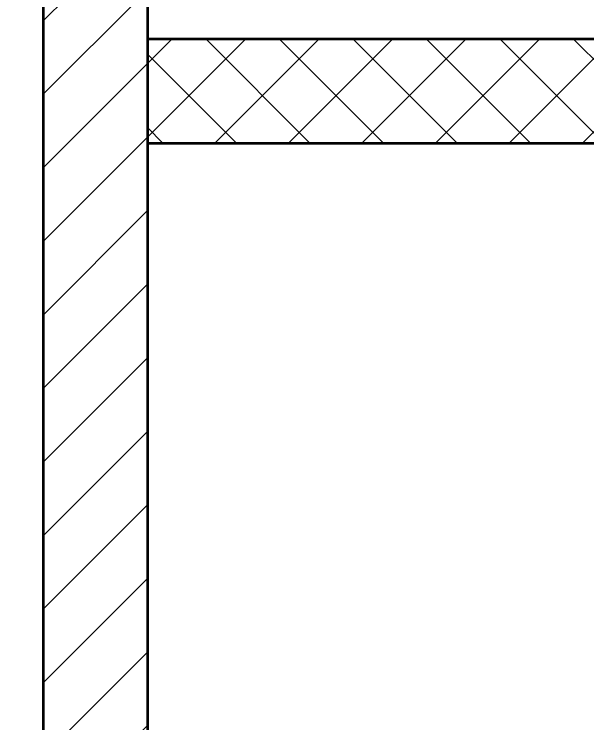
# Model space of a CAD drawing. Extents: x 65572 to 67208, y 30718 to 33598.
# Drawn here: x 65914.72 to 65942.25, y 32356.61 to 32390.67 of the extents above; entities that cross this region are included whole.
import ezdxf

# ---------------------------------------------------------------- set-up
doc = ezdxf.new("R2010")
doc.units = 0
doc.header["$LTSCALE"] = 0.5
doc.header["$MEASUREMENT"] = 0
doc.layers.get('0').update_dxf_attribs({"linetype": 'CONTINUOUS'})
doc.layers.get('DEFPOINTS').update_dxf_attribs({"linetype": 'CONTINUOUS', "lineweight": 5})
for name, color, linetype, lineweight in [('Annotations', 40, 'CONTINUOUS', 5), ('Hatches', 8, 'CONTINUOUS', 5), ('Walls', 7, 'CONTINUOUS', 35)]:
    doc.layers.add(name, color=color, linetype=linetype, lineweight=lineweight)
doc.styles.get("Standard").update_dxf_attribs({"font": 'arial.ttf'})
doc.dimstyles.new('ARCH', dxfattribs={"dimscale": 96, "dimtxt": 0.0625, "dimasz": 0.0625, "dimexe": 0.04, "dimexo": 0.09375, "dimgap": 0.03125, "dimtad": 1, "dimdec": 0, "dimrnd": 0.0625, "dimzin": 3, "dimdsep": 46, "dimlunit": 4, "dimtxsty": 'Standard', "dimblk1": 'ARCHTICK', "dimblk2": 'ARCHTICK', "dimsah": 1, "dimcen": 0, "dimdle": 0.03125, "dimclrd": 256, "dimclre": 256, "dimclrt": 256, "dimazin": 0, "dimtfac": 1, "dimtdec": 0, "dimtmove": 2, "dimatfit": 3, "dimldrblk": 'OBLIQUE', "dimfxl": 0.3, "dimfxlon": 1, "dimfrac": 2, "dimarcsym": 0})

# ---------------------------------------------------------------- blocks, each defined once
blk = doc.blocks.new('_ArchTick')
at = {"const_width": 0.15}
blk.add_lwpolyline([(-0.5, -0.5), (0.5, 0.5)], dxfattribs=at)
blk = doc.blocks.new('*D10')
at = {"layer": 'Annotations', "linetype": 'ByBlock', "lineweight": -2}
for p, q in [((65921.123, 32393.468), (65921.123, 32400.573)), ((66064.435, 32393.468), (66064.435, 32400.573)), ((66067.435, 32396.733), (65918.123, 32396.733))]:
    blk.add_line(p, q, dxfattribs=at)
at = {"layer": 'DEFPOINTS', "color": 0}
for p in [(65921.123, 32396.733), (65921.123, 32384.468), (66064.435, 32384.468)]:
    blk.add_point(p, dxfattribs=at)
at = {"layer": 'Annotations', "lineweight": -2, "xscale": 6, "yscale": 6, "zscale": 6}
for p, rotation in [((65921.123, 32396.733), 179.9999999970824), ((66064.435, 32396.733), 359.9999999970824)]:
    blk.add_blockref('_ArchTick', p, dxfattribs=dict(at, rotation=rotation))
at = {"layer": 'Annotations', "insert": (65992.779, 32402.745), "char_height": 6, "attachment_point": 5, "rotation": 360}
blk.add_mtext('11\'-11"', dxfattribs=at)
blk = doc.blocks.new('_Oblique')
at = {"lineweight": -2}
blk.add_line((-0.5, -0.5), (0.5, 0.5), dxfattribs=at)
blk = doc.blocks.new('*D44')
at = {"layer": 'Annotations', "linetype": 'ByBlock', "lineweight": -2}
for p, q in [((65883.107, 32326.468), (65883.107, 32387.468)), ((65911.907, 32384.468), (65879.267, 32384.468)), ((65907.123, 32329.468), (65879.267, 32329.468))]:
    blk.add_line(p, q, dxfattribs=at)
at = {"layer": 'DEFPOINTS', "color": 0}
for p in [(65883.107, 32384.468), (65921.123, 32384.468), (65916.123, 32329.468)]:
    blk.add_point(p, dxfattribs=at)
at = {"layer": 'Annotations', "lineweight": -2, "xscale": 6, "yscale": 6, "zscale": 6}
for p, rotation in [((65883.107, 32384.468), 90), ((65883.107, 32329.468), 270)]:
    blk.add_blockref('_ArchTick', p, dxfattribs=dict(at, rotation=rotation))
at = {"layer": 'Annotations', "insert": (65877.107, 32356.968), "char_height": 6, "attachment_point": 5, "rotation": 90}
blk.add_mtext('4\'-7"', dxfattribs=at)
blk = doc.blocks.new('*D45')
at = {"layer": 'Annotations', "linetype": 'ByBlock', "lineweight": -2}
for p, q in [((65867.488, 32185.468), (65867.488, 32387.468)), ((65896.288, 32384.468), (65863.648, 32384.468)), ((65896.288, 32188.468), (65863.648, 32188.468))]:
    blk.add_line(p, q, dxfattribs=at)
at = {"layer": 'DEFPOINTS', "color": 0}
for p in [(65867.488, 32384.468), (65921.123, 32384.468), (65921.123, 32188.468)]:
    blk.add_point(p, dxfattribs=at)
at = {"layer": 'Annotations', "lineweight": -2, "xscale": 6, "yscale": 6, "zscale": 6}
for p, rotation in [((65867.488, 32384.468), 90), ((65867.488, 32188.468), 270)]:
    blk.add_blockref('_ArchTick', p, dxfattribs=dict(at, rotation=rotation))
at = {"layer": 'Annotations', "insert": (65861.425, 32286.468), "char_height": 6, "attachment_point": 5, "rotation": 90}
blk.add_mtext('16\'-4"', dxfattribs=at)

msp = doc.modelspace()

# ---------------------------------------------------------------- hatches: boundary and pattern name
at = {"layer": 'Hatches'}
h = msp.add_hatch(dxfattribs=at)
h.set_pattern_fill('ANSI37', color=256, scale=20, style=0)
h.set_pattern_definition([(45, (63665.679, 30900.0605), (-1.767767, 1.767767), []), (135, (63665.679, 30900.0605), (-1.767767, -1.767767), [])])
h.paths.add_polyline_path([(66290.623, 32440.968), (66132.623, 32440.968), (66132.623, 32389.468), (65921.123, 32389.468), (65921.123, 32384.468), (66132.623, 32384.468), (66132.623, 32297.468), (66141.623, 32297.468), (66141.623, 32302.468), (66137.623, 32302.468), (66137.623, 32435.968), (66295.623, 32435.968), (66295.623, 32528.968), (66523.123, 32528.968), (66523.123, 32533.968), (66295.623, 32533.968), (66295.623, 32534.513), (66290.623, 32534.525)])
h = msp.add_hatch(dxfattribs=at)
h.set_pattern_fill('ANSI31', color=256, scale=20, style=0)
h.set_pattern_definition([(45, (63665.679, 30900.0605), (-1.767767, 1.767767), [])])
h.paths.add_polyline_path([(65921.123, 32484.468), (65916.123, 32484.468), (65916.123, 32329.468), (65921.123, 32329.468)])

# ---------------------------------------------------------------- linework, layer by layer
at = {"layer": 'Walls'}
for p, q in [((65916.123, 32329.468), (65916.123, 32484.468)), ((65921.123, 32484.468), (65921.123, 32329.468)), ((65921.123, 32389.468), (65921.123, 32384.468)), ((66132.623, 32389.468), (65921.123, 32389.468)), ((65921.123, 32384.468), (66132.623, 32384.468))]:
    msp.add_line(p, q, dxfattribs=at)

# ---------------------------------------------------------------- dimensions: what is measured, and where the dimension line sits
at = {"layer": 'Annotations', "linetype": 'ByBlock'}
for base, p1, angle, picture, middle in [((65921.123, 32396.733), (66064.435, 32384.468), 360, '*D10', (65992.779, 32402.745)), ((65867.488, 32384.468), (65921.123, 32188.468), 90, '*D45', (65861.425, 32286.468)), ((65883.107, 32384.468), (65916.123, 32329.468), 90, '*D44', (65877.107, 32356.968))]:
    dim = msp.add_linear_dim(base=base, p1=p1, p2=(65921.123, 32384.468), angle=angle, dimstyle='ARCH', dxfattribs=at)
    dim.commit()
    dim.dimension.update_dxf_attribs({"geometry": picture, "text_midpoint": middle})

doc.saveas('drawing.dxf')
